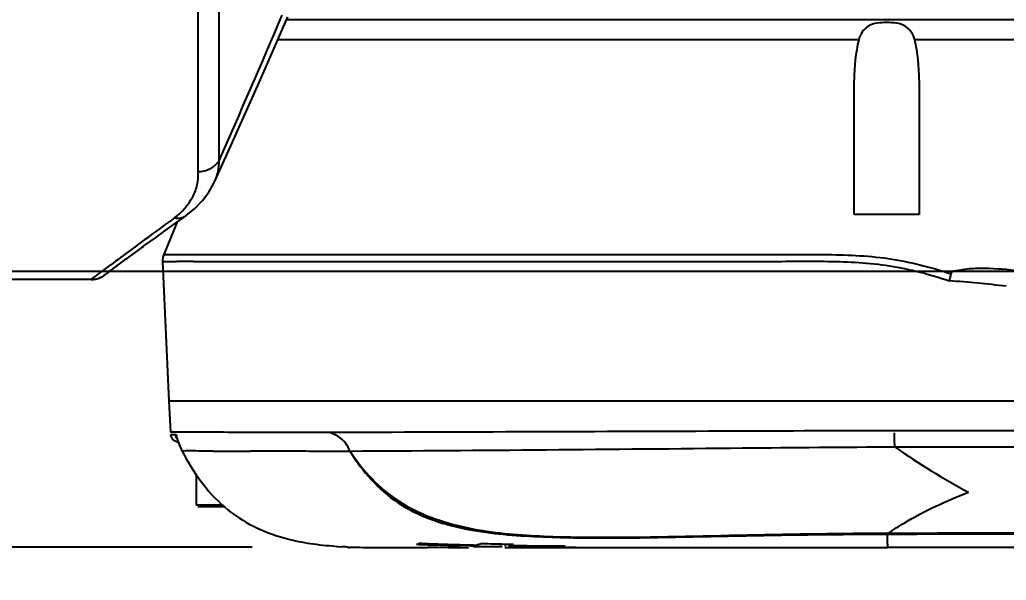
# Model space of a CAD drawing. Header units: millimetres. Extents: x 4086 to 8300, y 123 to 1549.
# Drawn here: x 6861.92 to 6877.1, y 465.22 to 473.85 of the extents above; entities that cross this region are included whole.
import ezdxf

# ---------------------------------------------------------------- set-up
doc = ezdxf.new("R2010")
doc.units = ezdxf.units.MM
doc.layers.add('外形图', color=7, linetype='Continuous')
doc.layers.add('尺寸标注', color=7, linetype='Continuous')
doc.styles.add('思源黑', font='SourceHanSansCN-Normal.ttf')
doc.dimstyles.new('尺寸标注_1_4比例', dxfattribs={"dimtxt": 7, "dimasz": 6, "dimexe": 2, "dimexo": 1.5, "dimgap": 1, "dimtad": 1, "dimdec": 1, "dimlfac": 4, "dimdsep": 46, "dimtxsty": '思源黑', "dimcen": 0.09, "dimadec": 0, "dimazin": 0, "dimtp": 0.01, "dimtm": 0.01, "dimtfac": 1, "dimtdec": 1, "dimtofl": 0, "dimtmove": 0, "dimatfit": 3, "dimfxl": 1, "dimtolj": 1, "dimarcsym": 0})

# ---------------------------------------------------------------- blocks, each defined once
blk = doc.blocks.new('*D951')
at = {"layer": 'Defpoints', "color": 0}
for p in [(6855.764, 472.601), (6903.764, 469.976), (6903.764, 449.99)]:
    blk.add_point(p, dxfattribs=at)
at = {"layer": '尺寸标注', "color": 0, "lineweight": -2}
for p, q in [((6855.764, 471.101), (6855.764, 447.99)), ((6903.764, 468.476), (6903.764, 447.99)), ((6861.764, 449.99), (6897.764, 449.99))]:
    blk.add_line(p, q, dxfattribs=at)
at = {"layer": '尺寸标注', "color": 0}
for points in [[(6861.764, 450.99), (6861.764, 448.99), (6855.764, 449.99)], [(6897.764, 448.99), (6897.764, 450.99), (6903.764, 449.99)]]:
    blk.add_solid(points, dxfattribs=at)
at = {"layer": '尺寸标注', "color": 0, "insert": (6879.764, 454.615), "char_height": 7, "attachment_point": 5, "style": '思源黑'}
blk.add_mtext('\\A1;192', dxfattribs=at)
blk = doc.blocks.new('*D952')
at = {"layer": 'Defpoints', "color": 0}
for p in [(6903.764, 492.976), (6839.678, 469.976), (6903.764, 469.976)]:
    blk.add_point(p, dxfattribs=at)
at = {"layer": '尺寸标注', "color": 0, "lineweight": -2}
for p, q in [((6902.264, 492.976), (6837.678, 492.976)), ((6839.678, 486.976), (6839.678, 475.976)), ((6902.264, 469.976), (6837.678, 469.976))]:
    blk.add_line(p, q, dxfattribs=at)
at = {"layer": '尺寸标注', "color": 0}
for points in [[(6840.678, 486.976), (6838.678, 486.976), (6839.678, 492.976)], [(6838.678, 475.976), (6840.678, 475.976), (6839.678, 469.976)]]:
    blk.add_solid(points, dxfattribs=at)
at = {"layer": '尺寸标注', "color": 0, "insert": (6835.054, 481.476), "char_height": 7, "attachment_point": 5, "rotation": 90, "style": '思源黑'}
blk.add_mtext('\\A1;92', dxfattribs=at)
blk = doc.blocks.new('*D953')
at = {"layer": 'Defpoints', "color": 0}
for p in [(6867, 497.225), (6823.679, 465.728), (6867.002, 465.728)]:
    blk.add_point(p, dxfattribs=at)
at = {"layer": '尺寸标注', "color": 0, "lineweight": -2}
for p, q in [((6865.5, 497.225), (6821.679, 497.225)), ((6823.679, 491.225), (6823.679, 471.728)), ((6865.502, 465.728), (6821.679, 465.728))]:
    blk.add_line(p, q, dxfattribs=at)
at = {"layer": '尺寸标注', "color": 0}
for points in [[(6824.679, 491.225), (6822.679, 491.225), (6823.679, 497.225)], [(6822.679, 471.728), (6824.679, 471.728), (6823.679, 465.728)]]:
    blk.add_solid(points, dxfattribs=at)
at = {"layer": '尺寸标注', "color": 0, "insert": (6819.055, 481.477), "char_height": 7, "attachment_point": 5, "rotation": 90, "style": '思源黑'}
blk.add_mtext('\\A1;126', dxfattribs=at)

msp = doc.modelspace()

# ---------------------------------------------------------------- linework, layer by layer
at = {"layer": '外形图'}
for p, q in [((6864.6698, 471.514), (6864.6698, 485.2714)), ((6864.9905, 471.6805), (6864.9905, 485.2158)), ((6865.6283, 472.9312), (6866.0509, 473.8955)), ((6884.5577, 473.8513), (6866.0315, 473.8513)), ((6874.8332, 473.5423), (6865.8961, 473.5423)), ((6885.0198, 473.5423), (6875.6948, 473.5423)), ((6874.764, 470.8513), (6874.764, 472.9215)), ((6875.764, 472.9215), (6875.764, 470.8513)), ((6864.3487, 470.7384), (6864.1405, 470.235)), ((6864.3195, 470.7175), (6864.4168, 470.787)), ((6864.4168, 470.787), (6864.48, 470.832)), ((6864.4799, 470.832), (6864.4831, 470.8343)), ((6875.764, 470.8513), (6874.764, 470.8513)), ((6864.0119, 470.4954), (6864.1155, 470.5705)), ((6864.2283, 470.652), (6864.3195, 470.7175)), ((6863.8505, 470.3777), (6864.0119, 470.4954)), ((6863.6926, 470.2622), (6863.8286, 470.3618)), ((6863.8086, 470.3471), (6863.8714, 470.393)), ((6863.4135, 470.0571), (6863.5143, 470.1314)), ((6863.514, 470.1311), (6863.563, 470.1672)), ((6863.5626, 470.1669), (6863.6241, 470.212)), ((6863.6236, 470.2116), (6863.6931, 470.2626)), ((6864.1217, 470.1292), (6864.335, 470.1308)), ((6864.1217, 470.1292), (6864.2185, 467.9763)), ((6864.1405, 470.235), (6864.4331, 470.2365)), ((6863.0251, 469.8513), (6863.3241, 470.0762)), ((6863.2905, 469.9657), (6863.2945, 469.9687)), ((6863.2944, 469.9686), (6863.2986, 469.9717)), ((6863.2985, 469.9717), (6863.3071, 469.9781)), ((6863.307, 469.978), (6863.3649, 470.0211)), ((6863.3589, 470.0167), (6863.421, 470.0627)), ((6863.0251, 469.8513), (6861.639, 469.8513)), ((6863.0251, 469.8513), (6863.048, 469.852)), ((6863.0251, 469.8513), (6863.048, 469.852)), ((6863.197, 469.8986), (6863.2034, 469.9025)), ((6863.2218, 469.9148), (6863.2244, 469.9167)), ((6863.2231, 469.9158), (6863.2256, 469.9175)), ((6863.2256, 469.9175), (6863.228, 469.9193)), ((6863.2256, 469.9175), (6863.2268, 469.9184)), ((6863.2268, 469.9184), (6863.2305, 469.9211)), ((6863.2292, 469.9202), (6863.2346, 469.9241)), ((6863.2332, 469.9231), (6863.2448, 469.9316)), ((6863.2429, 469.9302), (6863.2763, 469.9551)), ((6863.2763, 469.9551), (6863.2832, 469.9602)), ((6864.2185, 467.9763), (6864.2422, 467.4991)), ((6886.0426, 467.9763), (6864.219, 467.9763)), ((6864.5234, 467.5002), (6864.2422, 467.4991)), ((6864.2449, 467.4636), (6864.2782, 467.4639)), ((6864.2782, 467.4639), (6864.3199, 467.4644)), ((6864.6071, 467.5002), (6864.5234, 467.5002)), ((6864.4214, 467.2105), (6864.4203, 467.2107)), ((6865.7652, 467.2065), (6865.4766, 467.2069)), ((6864.639, 466.8599), (6864.639, 466.3763)), ((6865.0464, 466.3763), (6864.639, 466.3763)), ((6865.0762, 466.3513), (6864.664, 466.3513)), ((6875.2752, 465.7781), (6875.2746, 465.9311)), ((6867.8045, 465.7234), (6868.0744, 465.7232)), ((6868.0744, 465.7232), (6868.1973, 465.723)), ((6868.1973, 465.7282), (6868.3593, 465.7274)), ((6868.1973, 465.723), (6868.1973, 465.7282)), ((6868.3593, 465.7274), (6868.5222, 465.7268)), ((6868.5222, 465.7268), (6868.6862, 465.7262)), ((6868.6862, 465.7262), (6868.6862, 465.7227)), ((6868.6862, 465.7227), (6868.6862, 465.7223)), ((6868.6862, 465.7223), (6868.8276, 465.7221)), ((6868.8266, 465.7655), (6868.9036, 465.7638)), ((6868.946, 465.7361), (6868.9024, 465.7364)), ((6868.9036, 465.7638), (6868.9462, 465.7629)), ((6868.9908, 465.7358), (6868.946, 465.7361)), ((6869.1568, 465.7347), (6868.9908, 465.7358)), ((6868.9975, 465.7783), (6869.0228, 465.787)), ((6869.324, 465.7338), (6869.1568, 465.7347)), ((6869.324, 465.7338), (6869.3204, 465.7795)), ((6869.3494, 465.7375), (6869.324, 465.7338)), ((6869.5354, 465.7221), (6869.3858, 465.7221)), ((6869.4006, 465.7463), (6869.3981, 465.7779)), ((6869.4423, 465.7771), (6869.5209, 465.7757)), ((6869.6878, 465.7446), (6869.5207, 465.7455)), ((6869.5288, 465.7247), (6869.6053, 465.7247)), ((6869.5494, 465.722), (6869.5292, 465.7218)), ((6869.5698, 465.7224), (6869.5494, 465.722)), ((6869.7233, 465.7232), (6869.5903, 465.7232)), ((6869.6053, 465.7247), (6870.0419, 465.7248)), ((6869.9784, 465.7435), (6869.6878, 465.7446)), ((6869.8865, 465.7232), (6869.7233, 465.7232)), ((6870.1854, 465.7232), (6869.8865, 465.7232)), ((6870.2723, 465.7431), (6869.9784, 465.7435)), ((6870.0221, 465.7519), (6870.316, 465.7512)), ((6870.0419, 465.7248), (6870.4865, 465.7251)), ((6870.4865, 465.7232), (6870.1854, 465.7232)), ((6870.4865, 465.7251), (6870.4865, 465.724)), ((6870.4865, 465.724), (6870.4865, 465.7235)), ((6870.4867, 465.7223), (6870.615, 465.7224)), ((6870.615, 465.7224), (6875.2746, 465.7263)), ((6875.2752, 465.7781), (6875.2746, 465.7263)), ((6880.1737, 465.7263), (6875.2746, 465.7263))]:
    msp.add_line(p, q, dxfattribs=at)
for points in [[(6864.9268, 471.3657), (6865.1732, 471.9112), (6865.6283, 472.9312)], [(6864.4831, 470.8343), (6864.6169, 470.9448), (6864.7361, 471.068), (6864.8344, 471.1985), (6864.9121, 471.3344), (6864.9269, 471.3658)], [(6864.1155, 470.5705), (6864.1992, 470.631), (6864.2283, 470.652)], [(6863.2832, 469.9602), (6863.2868, 469.963), (6863.2906, 469.9658)], [(6863.048, 469.852), (6863.0697, 469.8542), (6863.0904, 469.8577), (6863.1102, 469.8622)], [(6863.1102, 469.8622), (6863.1289, 469.8677), (6863.1465, 469.874)], [(6863.1465, 469.874), (6863.1628, 469.8808), (6863.1769, 469.8876), (6863.1884, 469.8937)], [(6863.1884, 469.8937), (6863.1971, 469.8986), (6863.2035, 469.9026), (6863.2083, 469.9056), (6863.212, 469.908), (6863.2148, 469.9099), (6863.217, 469.9115), (6863.2188, 469.9127), (6863.2218, 469.9148)], [(6863.2148, 469.9099), (6863.217, 469.9114), (6863.2188, 469.9127), (6863.2204, 469.9138)], [(6864.3415, 467.4083), (6864.3398, 467.4116), (6864.3466, 467.3927), (6864.361, 467.3507), (6864.3813, 467.2963), (6864.4069, 467.2378), (6864.4204, 467.2106)], [(6875.2931, 465.9466), (6875.2869, 465.9391), (6875.2808, 465.9339), (6875.2746, 465.9311)]]:
    msp.add_lwpolyline(points, dxfattribs=at)
for centre, radius, start, end in [((6732.2854, 530.5705), 145.1849, 336.069981, 337.033509), ((6900.2744, 421.0746), 61.3707, 125.880028, 126.319983), ((6920.4458, 393.7586), 95.3272, 126.364065, 126.813872), ((6864.3715, 470.1394), 0.25, 157.5326, 182.34986), ((6864.2751, 384.0198), 86.111, 89.784171, 89.960149), ((6863.0251, 470.1869), 0.3356, 269.99999, 292.93409), ((6880.4205, 469.0005), 4.2753, 167.29741, 168.81302), ((6875.0563, 452.6297), 17.24, 83.18006, 86.10791), ((6864.3693, 467.4763), 0.125, 185.74114, 270), ((6866.3297, 399.6341), 67.8622, 89.705894, 89.982468), ((6882.0554, 476.8749), 11.691, 235.25094, 241.76518), ((6864.4797, 462.1314), 5.0794, 90.50526, 90.65677), ((6865.7204, 602.6241), 135.4174, 269.653891, 269.896849), ((6865.5734, 167.5953), 299.6112, 89.774242, 89.963303), ((6866.4879, 467.9877), 2.1638, 229.21727, 241.47623), ((6867.5816, 492.222), 26.4978, 268.74463, 269.61977), ((6867.8281, 528.004), 62.2806, 269.611461, 269.978312), ((6867.7618, 466.5015), 0.776, 290.28633, 293.77122), ((6869.2916, 500.4211), 34.6704, 267.91607, 268.38904), ((6869.3148, 491.6825), 25.9209, 267.25745, 267.88979), ((6869.4769, 506.9715), 41.2233, 268.38743, 268.79141), ((6869.5095, 496.9377), 31.1796, 267.88783, 268.42209), ((6868.2449, 444.8173), 20.9112, 89.01249, 89.25811), ((6869.6518, 515.2769), 49.5307, 268.79179, 269.13315), ((6869.6551, 502.102), 36.346, 268.41695, 268.69392), ((6868.6711, 466.7735), 1.0474, 285.2325, 288.15962), ((6870.014, 498.8221), 33.05, 268.28138, 269.00884), ((6869.1714, 466.9474), 1.2226, 282.89784, 286.60825), ((6870.1868, 538.9716), 73.2197, 269.418978, 269.643756), ((6870.3366, 562.8232), 97.0719, 269.642913, 269.814419), ((6870.0265, 467.1826), 1.4604, 279.68729, 281.43315)]:
    msp.add_arc(centre, radius, start, end, dxfattribs=at)
for points, knots in [([(6875.6948, 473.5423), (6875.6751, 473.6254), (6875.5569, 473.7993), (6875.2642, 473.8106), (6874.9714, 473.7994), (6874.853, 473.6255), (6874.8332, 473.5423)], [0, 0, 0, 0, 0.2348924, 0.4998635, 0.7648907, 1, 1, 1, 1]), ([(6864.6698, 471.514), (6864.734, 471.514), (6864.8605, 471.5423), (6864.9592, 471.6292), (6864.9905, 471.6806)], [0, 0, 0, 0, 0.516609, 1, 1, 1, 1]), ([(6864.9268, 471.3657), (6864.9489, 471.4143), (6864.9827, 471.5177), (6864.992, 471.6262), (6864.9905, 471.6805)], [0, 0, 0, 0, 0.4952647, 1, 1, 1, 1]), ([(6864.3057, 470.8), (6864.4178, 470.888), (6864.5663, 471.0476), (6864.6636, 471.3101), (6864.6741, 471.4463), (6864.6698, 471.514)], [0, 0, 0, 0, 0.5144187, 0.7552617, 1, 1, 1, 1]), ([(6864.3057, 470.8), (6864.3362, 470.7937), (6864.3982, 470.7915), (6864.4562, 470.8151), (6864.4799, 470.832)], [0, 0, 0, 0, 0.5164715, 1, 1, 1, 1]), ([(6864.4331, 470.2365), (6864.958, 470.2355), (6866.3997, 470.2346), (6868.412, 470.2352), (6870.521, 470.2346), (6872.0368, 470.236), (6873.3116, 470.2331), (6874.2946, 470.2433), (6875.289, 470.2109), (6875.9355, 470.0448), (6876.2499, 469.9406)], [0, 0, 0, 0, 0.1329244, 0.3650966, 0.5095695, 0.6669908, 0.7489966, 0.832328, 0.9161306, 1, 1, 1, 1]), ([(6864.5995, 470.1302), (6865.1652, 470.1284), (6866.6423, 470.13), (6868.6729, 470.1293), (6870.7359, 470.1287), (6872.1976, 470.1307), (6873.4207, 470.1265), (6874.3611, 470.1397), (6875.3111, 470.0964), (6875.927, 469.9321), (6876.2265, 469.83)], [0, 0, 0, 0, 0.145571, 0.3800882, 0.5225425, 0.6764159, 0.7562444, 0.8372308, 0.9185837, 1, 1, 1, 1]), ([(6876.2499, 469.9406), (6876.2596, 469.9835), (6876.3792, 469.9977), (6876.5392, 470.0247), (6876.8641, 470.0283), (6877.1289, 470.0098), (6877.3069, 469.9867)], [0, 0, 0, 0, 0.1229156, 0.2463693, 0.497875, 1, 1, 1, 1]), ([(6864.32, 467.4636), (6864.3344, 467.4635), (6864.338, 467.3957), (6864.3572, 467.3648), (6864.3678, 467.3354)], [0, 0, 0, 0, 0.3147387, 1, 1, 1, 1]), ([(6864.32, 467.4636), (6864.3211, 467.4534), (6864.3253, 467.4325), (6864.3329, 467.4125), (6864.338, 467.4028)], [0, 0, 0, 0, 0.4839598, 1, 1, 1, 1]), ([(6865.3483, 467.4963), (6865.2744, 467.4967), (6865.0274, 467.4982), (6864.7803, 467.5001), (6864.6071, 467.5002)], [0, 0, 0, 0, 0.2989875, 1, 1, 1, 1]), ([(6866.3505, 467.4963), (6866.272, 467.4963), (6865.9842, 467.496), (6865.6963, 467.4951), (6865.4869, 467.4957)], [0, 0, 0, 0, 0.2725557, 1, 1, 1, 1]), ([(6875.3792, 467.5223), (6874.5564, 467.5208), (6871.656, 467.511), (6868.7557, 467.5005), (6866.6781, 467.4954)], [0, 0, 0, 0, 0.2836783, 1, 1, 1, 1]), ([(6867.0059, 467.203), (6866.9873, 467.2462), (6866.924, 467.3848), (6866.7788, 467.4707), (6866.6782, 467.4954)], [0, 0, 0, 0, 0.3120036, 1, 1, 1, 1]), ([(6875.391, 467.2689), (6875.3892, 467.2816), (6875.3805, 467.3559), (6875.3797, 467.4311), (6875.3829, 467.4929)], [0, 0, 0, 0, 0.1720022, 1, 1, 1, 1]), ([(6875.3917, 467.2689), (6874.6101, 467.2669), (6871.8157, 467.2398), (6869.0214, 467.2152), (6867.0085, 467.2053)], [0, 0, 0, 0, 0.2797006, 1, 1, 1, 1]), ([(6864.9023, 467.2092), (6864.8524, 467.2095), (6864.6966, 467.2103), (6864.5407, 467.2115), (6864.4349, 467.2106)], [0, 0, 0, 0, 0.3205386, 1, 1, 1, 1]), ([(6867.0059, 467.203), (6867.1959, 466.8959), (6867.6961, 466.3302), (6868.7545, 465.9731), (6869.8373, 465.8824), (6871.2879, 465.8628), (6873.0996, 465.9114), (6874.5496, 465.9291), (6875.2746, 465.9311)], [0, 0, 0, 0, 0.1246261, 0.2494611, 0.3745657, 0.4996065, 0.7497875, 1, 1, 1, 1]), ([(6867.0085, 467.2053), (6867.2049, 466.9028), (6867.7212, 466.3565), (6868.7716, 465.9917), (6869.8552, 465.891), (6871.306, 465.8725), (6873.1179, 465.923), (6874.568, 465.9446), (6875.293, 465.9466)], [0, 0, 0, 0, 0.1244747, 0.2492672, 0.3744294, 0.4995505, 0.7497643, 1, 1, 1, 1]), ([(6875.293, 465.9466), (6875.3704, 466.0013), (6875.7594, 466.2503), (6876.1823, 466.4431), (6876.5246, 466.5749)], [0, 0, 0, 0, 0.2052991, 1, 1, 1, 1]), ([(6866.0296, 465.8615), (6866.075, 465.8494), (6866.243, 465.8091), (6866.414, 465.7827), (6866.5388, 465.768)], [0, 0, 0, 0, 0.271996, 1, 1, 1, 1]), ([(6866.5388, 465.768), (6866.6039, 465.7603), (6866.711, 465.7525), (6866.8759, 465.731), (6866.9279, 465.7456), (6867.007, 465.7223), (6867.0011, 465.7306)], [0, 0, 0, 0, 0.4236793, 0.7396127, 0.9340423, 1, 1, 1, 1]), ([(6868.6677, 465.7241), (6868.6594, 465.7243), (6868.6386, 465.7248), (6868.6178, 465.7252), (6868.6053, 465.7254)], [0, 0, 0, 0, 0.3998407, 1, 1, 1, 1])]:
    msp.add_open_spline(points, degree=3, knots=knots, dxfattribs=at)
for points in [[(6874.8332, 473.5423), (6874.7851, 473.3398), (6874.764, 473.1297), (6874.764, 472.9215)], [(6875.764, 472.9215), (6875.764, 473.1297), (6875.743, 473.3398), (6875.6948, 473.5423)], [(6865.4869, 467.4957), (6865.4407, 467.4959), (6865.3945, 467.4961), (6865.3483, 467.4963)], [(6892.4998, 467.5241), (6886.7929, 467.5237), (6881.086, 467.5235), (6875.3792, 467.5223)], [(6864.3678, 467.3354), (6864.3831, 467.2927), (6864.4008, 467.2508), (6864.4215, 467.2105)], [(6892.4998, 467.2733), (6886.7971, 467.273), (6881.0944, 467.2724), (6875.3917, 467.2689)], [(6864.4214, 467.2105), (6864.5883, 466.8912), (6864.8017, 466.5846), (6865.0745, 466.3494)], [(6867.0059, 467.203), (6866.9219, 467.2035), (6866.8379, 467.2039), (6866.7539, 467.2042)], [(6865.4546, 466.0866), (6865.6356, 465.9885), (6865.8307, 465.9144), (6866.0296, 465.8615)], [(6875.2746, 465.9311), (6876.8794, 465.9355), (6878.4842, 465.9398), (6880.0889, 465.9439)], [(6875.2931, 465.9463), (6876.9033, 465.9506), (6878.5135, 465.9549), (6880.1237, 465.9589)]]:
    msp.add_open_spline(points, degree=3, dxfattribs=at)

# ---------------------------------------------------------------- dimensions: what is measured, and where the dimension line sits
at = {"layer": '尺寸标注'}
for base, p1, p2, picture, middle in [((6823.6791, 465.7281), (6867.0002, 497.2251), (6867.0021, 465.7281), '*D953', (6819.0548, 481.4766)), ((6839.6781, 469.9763), (6903.764, 492.9763), (6903.764, 469.9763), '*D952', (6835.0538, 481.4763))]:
    dim = msp.add_linear_dim(base=base, p1=p1, p2=p2, angle=90, dimstyle='尺寸标注_1_4比例', dxfattribs=at)
    dim.commit()
    dim.dimension.update_dxf_attribs({"geometry": picture, "text_midpoint": middle})
dim = msp.add_linear_dim(base=(6903.764, 449.9902), p1=(6855.764, 472.6013), p2=(6903.764, 469.9763), dimstyle='尺寸标注_1_4比例', dxfattribs=at)
dim.commit()
dim.dimension.update_dxf_attribs({"geometry": '*D951', "text_midpoint": (6879.764, 454.6145)})

doc.saveas('drawing.dxf')
